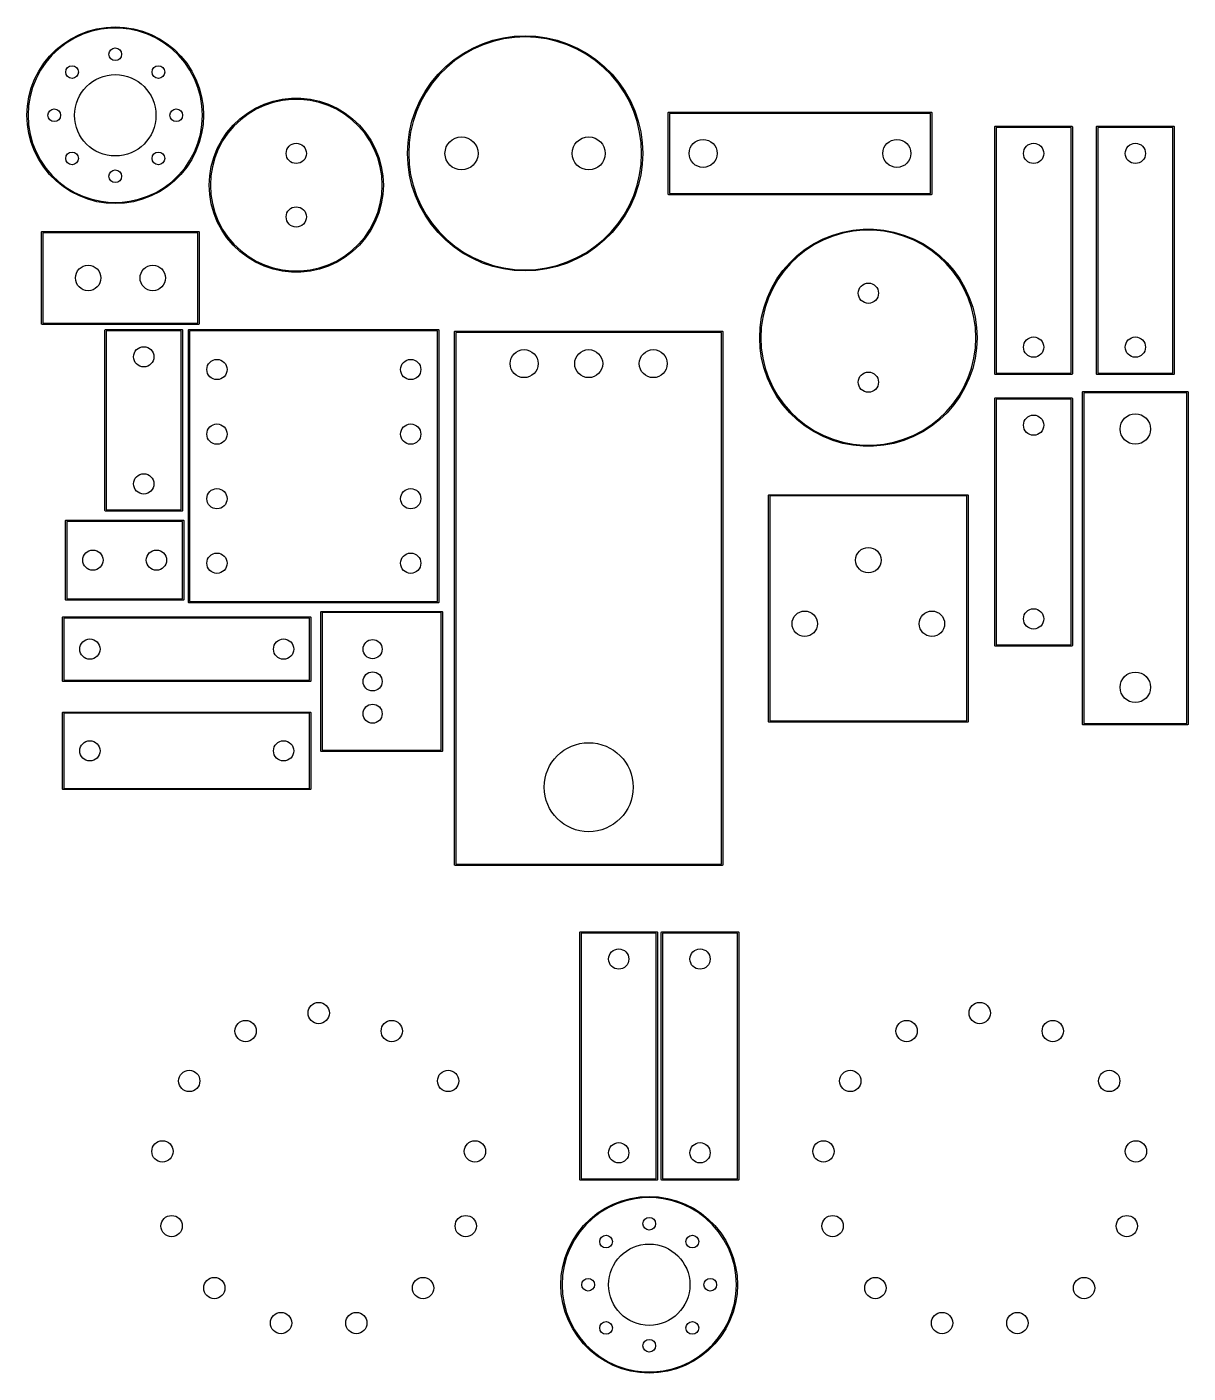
# Model space of a CAD drawing. Extents: x 2.86 to 10.25, y -4.51 to -2.42.
# Drawn here: x 2.855 to 4.653, y -4.507 to -2.422 of the extents above; entities that cross this region are included whole.
import ezdxf

# ---------------------------------------------------------------- set-up
doc = ezdxf.new("R2010")
doc.units = 0
doc.header["$MEASUREMENT"] = 0
doc.layers.add('BLACK', color=7, linetype='CONTINUOUS')

msp = doc.modelspace()

# ---------------------------------------------------------------- linework, layer by layer
at = {"layer": 'BLACK', "linetype": 'CONTINUOUS'}
for p, q in [((2.9237, -2.4406), (2.9365, -2.4341)), ((2.9421, -2.4336), (2.9289, -2.4397)), ((2.9365, -2.4341), (2.9498, -2.4289)), ((2.956, -2.4289), (2.9421, -2.4336)), ((2.9498, -2.4289), (2.9637, -2.4252)), ((2.9703, -2.4258), (2.956, -2.4289)), ((2.9637, -2.4252), (2.9778, -2.423)), ((2.9848, -2.4242), (2.9703, -2.4258)), ((2.9778, -2.423), (2.9921, -2.4222)), ((2.9994, -2.4242), (2.9848, -2.4242)), ((2.9921, -2.4222), (3.0064, -2.423)), ((3.014, -2.4258), (2.9994, -2.4242)), ((3.0064, -2.423), (3.0206, -2.4252)), ((3.0283, -2.4289), (3.014, -2.4258)), ((3.0206, -2.4252), (3.0344, -2.4289)), ((3.0421, -2.4336), (3.0283, -2.4289)), ((3.0344, -2.4289), (3.0478, -2.4341)), ((3.0554, -2.4397), (3.0421, -2.4336)), ((3.0478, -2.4341), (3.0605, -2.4406)), ((3.5933, -2.4391), (3.61, -2.4368)), ((3.6101, -2.4386), (3.5936, -2.4409)), ((3.61, -2.4368), (3.6268, -2.436)), ((3.6268, -2.4378), (3.6101, -2.4386)), ((3.6268, -2.436), (3.6436, -2.4368)), ((3.6434, -2.4386), (3.6268, -2.4378)), ((3.6599, -2.4409), (3.6434, -2.4386)), ((3.6436, -2.4368), (3.6602, -2.4391)), ((2.8905, -2.4675), (2.9006, -2.4574)), ((2.9047, -2.4561), (2.8941, -2.4662)), ((2.9006, -2.4574), (2.9117, -2.4484)), ((2.9163, -2.4473), (2.9047, -2.4561)), ((2.9117, -2.4484), (2.9237, -2.4406)), ((2.9289, -2.4397), (2.9163, -2.4473)), ((3.0679, -2.4473), (3.0554, -2.4397)), ((3.0605, -2.4406), (3.0725, -2.4484)), ((3.0795, -2.4561), (3.0679, -2.4473)), ((3.0725, -2.4484), (3.0837, -2.4574)), ((3.0902, -2.4662), (3.0795, -2.4561)), ((3.0837, -2.4574), (3.0938, -2.4675)), ((3.5309, -2.4633), (3.5456, -2.4551)), ((3.5464, -2.4567), (3.5319, -2.4648)), ((3.5456, -2.4551), (3.561, -2.4483)), ((3.5616, -2.45), (3.5464, -2.4567)), ((3.561, -2.4483), (3.5769, -2.443)), ((3.5774, -2.4447), (3.5616, -2.45)), ((3.5769, -2.443), (3.5933, -2.4391)), ((3.5936, -2.4409), (3.5774, -2.4447)), ((3.6761, -2.4447), (3.6599, -2.4409)), ((3.6602, -2.4391), (3.6766, -2.443)), ((3.6919, -2.45), (3.6761, -2.4447)), ((3.6766, -2.443), (3.6925, -2.4483)), ((3.7071, -2.4567), (3.6919, -2.45)), ((3.6925, -2.4483), (3.7079, -2.4551)), ((3.7217, -2.4648), (3.7071, -2.4567)), ((3.7079, -2.4551), (3.7226, -2.4633)), ((2.8736, -2.4906), (2.8814, -2.4786)), ((2.8846, -2.4773), (2.8764, -2.4894)), ((2.8814, -2.4786), (2.8905, -2.4675)), ((2.8941, -2.4662), (2.8846, -2.4773)), ((3.0996, -2.4773), (3.0902, -2.4662)), ((3.0938, -2.4675), (3.1028, -2.4786)), ((3.1078, -2.4894), (3.0996, -2.4773)), ((3.1028, -2.4786), (3.1106, -2.4906)), ((3.5041, -2.4835), (3.517, -2.4728)), ((3.5181, -2.4742), (3.5053, -2.4849)), ((3.517, -2.4728), (3.5309, -2.4633)), ((3.5319, -2.4648), (3.5181, -2.4742)), ((3.7354, -2.4742), (3.7217, -2.4648)), ((3.7226, -2.4633), (3.7365, -2.4728)), ((3.7482, -2.4849), (3.7354, -2.4742)), ((3.7365, -2.4728), (3.7494, -2.4835)), ((2.8671, -2.5034), (2.8736, -2.4906)), ((2.8764, -2.4894), (2.8696, -2.5024)), ((3.1147, -2.5024), (3.1078, -2.4894)), ((3.1106, -2.4906), (3.1171, -2.5034)), ((3.4815, -2.5084), (3.4922, -2.4954)), ((3.4935, -2.4966), (3.4829, -2.5094)), ((3.4922, -2.4954), (3.5041, -2.4835)), ((3.5053, -2.4849), (3.4935, -2.4966)), ((3.76, -2.4966), (3.7482, -2.4849)), ((3.7494, -2.4835), (3.7613, -2.4954)), ((3.7707, -2.5094), (3.76, -2.4966)), ((3.7613, -2.4954), (3.7721, -2.5084)), ((2.8583, -2.5306), (2.862, -2.5168)), ((2.8642, -2.5159), (2.8602, -2.53)), ((2.862, -2.5168), (2.8671, -2.5034)), ((2.8696, -2.5024), (2.8642, -2.5159)), ((3.1201, -2.5159), (3.1147, -2.5024)), ((3.1171, -2.5034), (3.1222, -2.5168)), ((3.124, -2.53), (3.1201, -2.5159)), ((3.1222, -2.5168), (3.1259, -2.5306)), ((3.4638, -2.5369), (3.472, -2.5223)), ((3.472, -2.5223), (3.4815, -2.5084)), ((3.4829, -2.5094), (3.4735, -2.5232)), ((3.7801, -2.5232), (3.7707, -2.5094)), ((3.7721, -2.5084), (3.7816, -2.5223)), ((3.7816, -2.5223), (3.7898, -2.5369)), ((2.8561, -2.5448), (2.8583, -2.5306)), ((2.8602, -2.53), (2.8579, -2.5445)), ((3.1264, -2.5445), (3.124, -2.53)), ((3.1259, -2.5306), (3.1282, -2.5448)), ((3.2093, -2.5482), (3.2225, -2.5421)), ((3.2225, -2.5421), (3.2364, -2.5374)), ((3.2368, -2.5391), (3.2232, -2.5437)), ((3.2364, -2.5374), (3.2506, -2.5343)), ((3.2509, -2.536), (3.2368, -2.5391)), ((3.2506, -2.5343), (3.2651, -2.5327)), ((3.2652, -2.5344), (3.2509, -2.536)), ((3.2651, -2.5327), (3.2797, -2.5327)), ((3.2796, -2.5344), (3.2652, -2.5344)), ((3.294, -2.536), (3.2796, -2.5344)), ((3.2797, -2.5327), (3.2943, -2.5343)), ((3.308, -2.5391), (3.294, -2.536)), ((3.2943, -2.5343), (3.3085, -2.5374)), ((3.3217, -2.5437), (3.308, -2.5391)), ((3.3085, -2.5374), (3.3224, -2.5421)), ((3.3224, -2.5421), (3.3356, -2.5482)), ((3.457, -2.5523), (3.4638, -2.5369)), ((3.4654, -2.5377), (3.4586, -2.553)), ((3.4735, -2.5232), (3.4654, -2.5377)), ((3.7882, -2.5377), (3.7801, -2.5232)), ((3.7949, -2.553), (3.7882, -2.5377)), ((3.7898, -2.5369), (3.7966, -2.5523)), ((2.8553, -2.5591), (2.8561, -2.5448)), ((2.8561, -2.5734), (2.8553, -2.5591)), ((2.8579, -2.5445), (2.8571, -2.5591)), ((2.8571, -2.5591), (2.8579, -2.5737)), ((3.1272, -2.5591), (3.1264, -2.5445)), ((3.1264, -2.5737), (3.1272, -2.5591)), ((3.1282, -2.5448), (3.1289, -2.5591)), ((3.1289, -2.5591), (3.1282, -2.5734)), ((3.1851, -2.5646), (3.1968, -2.5557)), ((3.1978, -2.5572), (3.1863, -2.5659)), ((3.1968, -2.5557), (3.2093, -2.5482)), ((3.2101, -2.5498), (3.1978, -2.5572)), ((3.2232, -2.5437), (3.2101, -2.5498)), ((3.3348, -2.5498), (3.3217, -2.5437)), ((3.3471, -2.5572), (3.3348, -2.5498)), ((3.3356, -2.5482), (3.3481, -2.5557)), ((3.3586, -2.5659), (3.3471, -2.5572)), ((3.3481, -2.5557), (3.3597, -2.5646)), ((3.4516, -2.5683), (3.457, -2.5523)), ((3.4586, -2.553), (3.4533, -2.5688)), ((3.8002, -2.5688), (3.7949, -2.553)), ((3.7966, -2.5523), (3.8019, -2.5683)), ((3.8482, -2.5551), (3.8483, -2.5547)), ((3.8482, -2.6811), (3.8482, -2.5551)), ((3.8483, -2.5547), (3.8488, -2.5542)), ((3.8488, -2.5542), (3.8492, -2.5541)), ((3.8492, -2.5541), (4.2555, -2.5541)), ((3.8502, -2.5561), (3.8502, -2.6801)), ((4.2545, -2.5561), (3.8502, -2.5561)), ((4.2545, -2.6801), (4.2545, -2.5561)), ((4.2555, -2.5541), (4.2559, -2.5542)), ((4.2559, -2.5542), (4.2564, -2.5547)), ((4.2564, -2.5547), (4.2565, -2.5551)), ((4.2565, -2.5551), (4.2565, -2.6811)), ((2.8583, -2.5875), (2.8561, -2.5734)), ((2.8579, -2.5737), (2.8602, -2.5881)), ((3.124, -2.5881), (3.1264, -2.5737)), ((3.1282, -2.5734), (3.1259, -2.5875)), ((3.1651, -2.5857), (3.1745, -2.5746)), ((3.1758, -2.5758), (3.1665, -2.5868)), ((3.1745, -2.5746), (3.1851, -2.5646)), ((3.1863, -2.5659), (3.1758, -2.5758)), ((3.369, -2.5758), (3.3586, -2.5659)), ((3.3597, -2.5646), (3.3703, -2.5746)), ((3.3784, -2.5868), (3.369, -2.5758)), ((3.3703, -2.5746), (3.3798, -2.5857)), ((3.4455, -2.6013), (3.4478, -2.5847)), ((3.4478, -2.5847), (3.4516, -2.5683)), ((3.4533, -2.5688), (3.4495, -2.585)), ((3.804, -2.585), (3.8002, -2.5688)), ((3.8019, -2.5683), (3.8058, -2.5847)), ((3.8058, -2.5847), (3.8081, -2.6013)), ((4.3541, -2.5768), (4.3542, -2.5764)), ((4.3541, -2.9594), (4.3541, -2.5768)), ((4.3542, -2.5764), (4.3547, -2.5759)), ((4.3547, -2.5759), (4.3551, -2.5758)), ((4.3551, -2.5758), (4.4732, -2.5758)), ((4.3561, -2.5778), (4.3561, -2.9585)), ((4.4722, -2.5778), (4.3561, -2.5778)), ((4.4722, -2.9585), (4.4722, -2.5778)), ((4.4732, -2.5758), (4.4736, -2.5759)), ((4.4736, -2.5759), (4.4741, -2.5764)), ((4.4741, -2.5764), (4.4742, -2.5768)), ((4.4742, -2.5768), (4.4742, -2.9594)), ((4.5116, -2.5768), (4.5117, -2.5764)), ((4.5116, -2.9594), (4.5116, -2.5768)), ((4.5117, -2.5764), (4.5122, -2.5759)), ((4.5122, -2.5759), (4.5126, -2.5758)), ((4.5126, -2.5758), (4.6307, -2.5758)), ((4.5136, -2.5778), (4.5136, -2.9585)), ((4.6297, -2.5778), (4.5136, -2.5778)), ((4.6297, -2.9585), (4.6297, -2.5778)), ((4.6307, -2.5758), (4.6311, -2.5759)), ((4.6311, -2.5759), (4.6316, -2.5764)), ((4.6316, -2.5764), (4.6317, -2.5768)), ((4.6317, -2.5768), (4.6317, -2.9594)), ((2.862, -2.6013), (2.8583, -2.5875)), ((2.8602, -2.5881), (2.8642, -2.6022)), ((2.8671, -2.6147), (2.862, -2.6013)), ((2.8642, -2.6022), (2.8696, -2.6158)), ((3.1147, -2.6158), (3.1201, -2.6022)), ((3.1222, -2.6013), (3.1171, -2.6147)), ((3.1201, -2.6022), (3.124, -2.5881)), ((3.1259, -2.5875), (3.1222, -2.6013)), ((3.1501, -2.6107), (3.1569, -2.5978)), ((3.1584, -2.5987), (3.1517, -2.6114)), ((3.1569, -2.5978), (3.1651, -2.5857)), ((3.1665, -2.5868), (3.1584, -2.5987)), ((3.3865, -2.5987), (3.3784, -2.5868)), ((3.3798, -2.5857), (3.388, -2.5978)), ((3.3932, -2.6114), (3.3865, -2.5987)), ((3.388, -2.5978), (3.3948, -2.6107)), ((3.4447, -2.6181), (3.4455, -2.6013)), ((3.4472, -2.6015), (3.4465, -2.6181)), ((3.4495, -2.585), (3.4472, -2.6015)), ((3.8063, -2.6015), (3.804, -2.585)), ((3.8071, -2.6181), (3.8063, -2.6015)), ((3.8081, -2.6013), (3.8089, -2.6181)), ((2.8736, -2.6275), (2.8671, -2.6147)), ((2.8696, -2.6158), (2.8764, -2.6287)), ((3.1078, -2.6287), (3.1147, -2.6158)), ((3.1171, -2.6147), (3.1106, -2.6275)), ((3.1408, -2.6383), (3.1447, -2.6243)), ((3.1463, -2.6248), (3.1425, -2.6387)), ((3.1447, -2.6243), (3.1501, -2.6107)), ((3.1517, -2.6114), (3.1463, -2.6248)), ((3.3985, -2.6248), (3.3932, -2.6114)), ((3.3948, -2.6107), (3.4002, -2.6243)), ((3.4024, -2.6387), (3.3985, -2.6248)), ((3.4002, -2.6243), (3.4041, -2.6383)), ((3.4455, -2.6349), (3.4447, -2.6181)), ((3.4465, -2.6181), (3.4472, -2.6347)), ((3.8063, -2.6347), (3.8071, -2.6181)), ((3.8089, -2.6181), (3.8081, -2.6349)), ((2.8814, -2.6395), (2.8736, -2.6275)), ((2.8764, -2.6287), (2.8846, -2.6408)), ((2.8905, -2.6506), (2.8814, -2.6395)), ((2.8846, -2.6408), (2.8941, -2.6519)), ((3.0902, -2.6519), (3.0996, -2.6408)), ((3.1028, -2.6395), (3.0938, -2.6506)), ((3.0996, -2.6408), (3.1078, -2.6287)), ((3.1106, -2.6275), (3.1028, -2.6395)), ((3.1384, -2.6527), (3.1408, -2.6383)), ((3.1425, -2.6387), (3.1402, -2.6529)), ((3.4047, -2.6529), (3.4024, -2.6387)), ((3.4041, -2.6383), (3.4065, -2.6527)), ((3.4478, -2.6516), (3.4455, -2.6349)), ((3.4472, -2.6347), (3.4495, -2.6512)), ((3.804, -2.6512), (3.8063, -2.6347)), ((3.8081, -2.6349), (3.8058, -2.6516)), ((2.9006, -2.6607), (2.8905, -2.6506)), ((2.8941, -2.6519), (2.9047, -2.662)), ((2.9117, -2.6697), (2.9006, -2.6607)), ((2.9047, -2.662), (2.9163, -2.6708)), ((3.0679, -2.6708), (3.0795, -2.662)), ((3.0837, -2.6607), (3.0725, -2.6697)), ((3.0795, -2.662), (3.0902, -2.6519)), ((3.0938, -2.6506), (3.0837, -2.6607)), ((3.1376, -2.6673), (3.1384, -2.6527)), ((3.1384, -2.6819), (3.1376, -2.6673)), ((3.1402, -2.6529), (3.1394, -2.6673)), ((3.1394, -2.6673), (3.1402, -2.6817)), ((3.4055, -2.6673), (3.4047, -2.6529)), ((3.4047, -2.6817), (3.4055, -2.6673)), ((3.4065, -2.6527), (3.4073, -2.6673)), ((3.4073, -2.6673), (3.4065, -2.6819)), ((3.4516, -2.6679), (3.4478, -2.6516)), ((3.4495, -2.6512), (3.4533, -2.6675)), ((3.457, -2.6839), (3.4516, -2.6679)), ((3.4533, -2.6675), (3.4586, -2.6832)), ((3.7949, -2.6832), (3.8002, -2.6675)), ((3.8019, -2.6679), (3.7966, -2.6839)), ((3.8002, -2.6675), (3.804, -2.6512)), ((3.8058, -2.6516), (3.8019, -2.6679)), ((2.9237, -2.6775), (2.9117, -2.6697)), ((2.9163, -2.6708), (2.9289, -2.6784)), ((2.9365, -2.684), (2.9237, -2.6775)), ((2.9289, -2.6784), (2.9421, -2.6845)), ((2.9498, -2.6892), (2.9365, -2.684)), ((2.9421, -2.6845), (2.956, -2.6892)), ((2.9637, -2.6929), (2.9498, -2.6892)), ((2.956, -2.6892), (2.9703, -2.6923)), ((3.014, -2.6923), (3.0283, -2.6892)), ((3.0344, -2.6892), (3.0206, -2.6929)), ((3.0283, -2.6892), (3.0421, -2.6845)), ((3.0478, -2.684), (3.0344, -2.6892)), ((3.0421, -2.6845), (3.0554, -2.6784)), ((3.0605, -2.6775), (3.0478, -2.684)), ((3.0554, -2.6784), (3.0679, -2.6708)), ((3.0725, -2.6697), (3.0605, -2.6775)), ((3.1408, -2.6963), (3.1384, -2.6819)), ((3.1402, -2.6817), (3.1425, -2.6959)), ((3.4024, -2.6959), (3.4047, -2.6817)), ((3.4065, -2.6819), (3.4041, -2.6963)), ((3.4638, -2.6993), (3.457, -2.6839)), ((3.4586, -2.6832), (3.4654, -2.6985)), ((3.7882, -2.6985), (3.7949, -2.6832)), ((3.7966, -2.6839), (3.7898, -2.6993)), ((3.8483, -2.6815), (3.8482, -2.6811)), ((3.8488, -2.682), (3.8483, -2.6815)), ((3.8492, -2.6821), (3.8488, -2.682)), ((4.2555, -2.6821), (3.8492, -2.6821)), ((3.8502, -2.6801), (4.2545, -2.6801)), ((4.2559, -2.682), (4.2555, -2.6821)), ((4.2564, -2.6815), (4.2559, -2.682)), ((4.2565, -2.6811), (4.2564, -2.6815)), ((2.9778, -2.6951), (2.9637, -2.6929)), ((2.9703, -2.6923), (2.9848, -2.6939)), ((2.9921, -2.6959), (2.9778, -2.6951)), ((2.9848, -2.6939), (2.9994, -2.6939)), ((3.0064, -2.6951), (2.9921, -2.6959)), ((2.9994, -2.6939), (3.014, -2.6923)), ((3.0206, -2.6929), (3.0064, -2.6951)), ((3.1447, -2.7104), (3.1408, -2.6963)), ((3.1425, -2.6959), (3.1463, -2.7098)), ((3.1463, -2.7098), (3.1517, -2.7232)), ((3.3932, -2.7232), (3.3985, -2.7098)), ((3.3985, -2.7098), (3.4024, -2.6959)), ((3.4041, -2.6963), (3.4002, -2.7104)), ((3.472, -2.714), (3.4638, -2.6993)), ((3.4654, -2.6985), (3.4735, -2.713)), ((3.7801, -2.713), (3.7882, -2.6985)), ((3.7898, -2.6993), (3.7816, -2.714)), ((3.1501, -2.7239), (3.1447, -2.7104)), ((3.1569, -2.7368), (3.1501, -2.7239)), ((3.1517, -2.7232), (3.1584, -2.7359)), ((3.3865, -2.7359), (3.3932, -2.7232)), ((3.3948, -2.7239), (3.388, -2.7368)), ((3.4002, -2.7104), (3.3948, -2.7239)), ((3.4815, -2.7278), (3.472, -2.714)), ((3.4735, -2.713), (3.4829, -2.7268)), ((3.4922, -2.7408), (3.4815, -2.7278)), ((3.4829, -2.7268), (3.4935, -2.7396)), ((3.76, -2.7396), (3.7707, -2.7268)), ((3.7721, -2.7278), (3.7613, -2.7408)), ((3.7707, -2.7268), (3.7801, -2.713)), ((3.7816, -2.714), (3.7721, -2.7278)), ((2.878, -2.7398), (2.8786, -2.7392)), ((2.878, -2.7402), (2.878, -2.7398)), ((2.878, -2.8819), (2.878, -2.7402)), ((2.8786, -2.7392), (2.8789, -2.7392)), ((2.8789, -2.7392), (3.1211, -2.7392)), ((2.8799, -2.7411), (2.8799, -2.8809)), ((3.1201, -2.7411), (2.8799, -2.7411)), ((3.1201, -2.8809), (3.1201, -2.7411)), ((3.1211, -2.7392), (3.1214, -2.7392)), ((3.1214, -2.7392), (3.122, -2.7398)), ((3.122, -2.7398), (3.122, -2.7402)), ((3.122, -2.7402), (3.122, -2.8819)), ((3.1651, -2.7489), (3.1569, -2.7368)), ((3.1584, -2.7359), (3.1665, -2.7479)), ((3.1745, -2.7601), (3.1651, -2.7489)), ((3.1665, -2.7479), (3.1758, -2.7588)), ((3.369, -2.7588), (3.3784, -2.7479)), ((3.3798, -2.7489), (3.3703, -2.7601)), ((3.3784, -2.7479), (3.3865, -2.7359)), ((3.388, -2.7368), (3.3798, -2.7489)), ((3.5041, -2.7527), (3.4922, -2.7408)), ((3.4935, -2.7396), (3.5053, -2.7514)), ((3.5053, -2.7514), (3.5181, -2.762)), ((3.7354, -2.762), (3.7482, -2.7514)), ((3.7482, -2.7514), (3.76, -2.7396)), ((3.7613, -2.7408), (3.7494, -2.7527)), ((4.0741, -2.7578), (4.0884, -2.7504)), ((4.0884, -2.7504), (4.1032, -2.7445)), ((4.1038, -2.7462), (4.0891, -2.7521)), ((4.1032, -2.7445), (4.1186, -2.74)), ((4.119, -2.7417), (4.1038, -2.7462)), ((4.1186, -2.74), (4.1343, -2.7369)), ((4.1346, -2.7387), (4.119, -2.7417)), ((4.1343, -2.7369), (4.1503, -2.7354)), ((4.1503, -2.7372), (4.1346, -2.7387)), ((4.1503, -2.7354), (4.1663, -2.7354)), ((4.1662, -2.7372), (4.1503, -2.7372)), ((4.182, -2.7387), (4.1662, -2.7372)), ((4.1663, -2.7354), (4.1822, -2.7369)), ((4.1975, -2.7417), (4.182, -2.7387)), ((4.1822, -2.7369), (4.1979, -2.74)), ((4.2127, -2.7462), (4.1975, -2.7417)), ((4.1979, -2.74), (4.2133, -2.7445)), ((4.2274, -2.7521), (4.2127, -2.7462)), ((4.2133, -2.7445), (4.2282, -2.7504)), ((4.2282, -2.7504), (4.2424, -2.7578)), ((3.1851, -2.7701), (3.1745, -2.7601)), ((3.1758, -2.7588), (3.1863, -2.7687)), ((3.1968, -2.7789), (3.1851, -2.7701)), ((3.1863, -2.7687), (3.1978, -2.7775)), ((3.3471, -2.7775), (3.3586, -2.7687)), ((3.3597, -2.7701), (3.3481, -2.7789)), ((3.3586, -2.7687), (3.369, -2.7588)), ((3.3703, -2.7601), (3.3597, -2.7701)), ((3.517, -2.7634), (3.5041, -2.7527)), ((3.5309, -2.7729), (3.517, -2.7634)), ((3.5181, -2.762), (3.5319, -2.7714)), ((3.5319, -2.7714), (3.5464, -2.7795)), ((3.7071, -2.7795), (3.7217, -2.7714)), ((3.7217, -2.7714), (3.7354, -2.762)), ((3.7365, -2.7634), (3.7226, -2.7729)), ((3.7494, -2.7527), (3.7365, -2.7634)), ((4.048, -2.7763), (4.0606, -2.7664)), ((4.0617, -2.7679), (4.0492, -2.7777)), ((4.0606, -2.7664), (4.0741, -2.7578)), ((4.075, -2.7593), (4.0617, -2.7679)), ((4.0891, -2.7521), (4.075, -2.7593)), ((4.2415, -2.7593), (4.2274, -2.7521)), ((4.2549, -2.7679), (4.2415, -2.7593)), ((4.2424, -2.7578), (4.2559, -2.7664)), ((4.2673, -2.7777), (4.2549, -2.7679)), ((4.2559, -2.7664), (4.2685, -2.7763)), ((3.2093, -2.7865), (3.1968, -2.7789)), ((3.1978, -2.7775), (3.2101, -2.7849)), ((3.2225, -2.7926), (3.2093, -2.7865)), ((3.2101, -2.7849), (3.2232, -2.7909)), ((3.2364, -2.7973), (3.2225, -2.7926)), ((3.2232, -2.7909), (3.2368, -2.7955)), ((3.308, -2.7955), (3.3217, -2.7909)), ((3.3224, -2.7926), (3.3085, -2.7973)), ((3.3217, -2.7909), (3.3348, -2.7849)), ((3.3356, -2.7865), (3.3224, -2.7926)), ((3.3348, -2.7849), (3.3471, -2.7775)), ((3.3481, -2.7789), (3.3356, -2.7865)), ((3.5456, -2.7811), (3.5309, -2.7729)), ((3.561, -2.7879), (3.5456, -2.7811)), ((3.5464, -2.7795), (3.5616, -2.7862)), ((3.5769, -2.7932), (3.561, -2.7879)), ((3.5616, -2.7862), (3.5774, -2.7915)), ((3.5933, -2.7971), (3.5769, -2.7932)), ((3.5774, -2.7915), (3.5936, -2.7954)), ((3.6599, -2.7954), (3.6761, -2.7915)), ((3.6766, -2.7932), (3.6602, -2.7971)), ((3.6761, -2.7915), (3.6919, -2.7862)), ((3.6925, -2.7879), (3.6766, -2.7932)), ((3.6919, -2.7862), (3.7071, -2.7795)), ((3.7079, -2.7811), (3.6925, -2.7879)), ((3.7226, -2.7729), (3.7079, -2.7811)), ((4.026, -2.7995), (4.0365, -2.7874)), ((4.0377, -2.7886), (4.0274, -2.8006)), ((4.0365, -2.7874), (4.048, -2.7763)), ((4.0492, -2.7777), (4.0377, -2.7886)), ((4.2788, -2.7886), (4.2673, -2.7777)), ((4.2685, -2.7763), (4.2801, -2.7874)), ((4.2892, -2.8006), (4.2788, -2.7886)), ((4.2801, -2.7874), (4.2906, -2.7995)), ((3.2506, -2.8004), (3.2364, -2.7973)), ((3.2368, -2.7955), (3.2509, -2.7986)), ((3.2651, -2.802), (3.2506, -2.8004)), ((3.2509, -2.7986), (3.2652, -2.8002)), ((3.2797, -2.802), (3.2651, -2.802)), ((3.2652, -2.8002), (3.2796, -2.8002)), ((3.2796, -2.8002), (3.294, -2.7986)), ((3.2943, -2.8004), (3.2797, -2.802)), ((3.294, -2.7986), (3.308, -2.7955)), ((3.3085, -2.7973), (3.2943, -2.8004)), ((3.61, -2.7994), (3.5933, -2.7971)), ((3.5936, -2.7954), (3.6101, -2.7977)), ((3.6268, -2.8002), (3.61, -2.7994)), ((3.6101, -2.7977), (3.6268, -2.7984)), ((3.6268, -2.7984), (3.6434, -2.7977)), ((3.6436, -2.7994), (3.6268, -2.8002)), ((3.6434, -2.7977), (3.6599, -2.7954)), ((3.6602, -2.7971), (3.6436, -2.7994)), ((4.0087, -2.8264), (4.0167, -2.8125)), ((4.0182, -2.8135), (4.0103, -2.8272)), ((4.0167, -2.8125), (4.026, -2.7995)), ((4.0274, -2.8006), (4.0182, -2.8135)), ((4.2984, -2.8135), (4.2892, -2.8006)), ((4.2906, -2.7995), (4.2999, -2.8125)), ((4.3063, -2.8272), (4.2984, -2.8135)), ((4.2999, -2.8125), (4.3079, -2.8264)), ((4.002, -2.841), (4.0087, -2.8264)), ((4.0103, -2.8272), (4.0037, -2.8417)), ((4.3129, -2.8417), (4.3063, -2.8272)), ((4.3079, -2.8264), (4.3145, -2.841)), ((3.9968, -2.8561), (4.002, -2.841)), ((4.0037, -2.8417), (3.9985, -2.8566)), ((4.318, -2.8566), (4.3129, -2.8417)), ((4.3145, -2.841), (4.3198, -2.8561)), ((3.9907, -2.8875), (3.993, -2.8717)), ((3.9947, -2.872), (3.9925, -2.8877)), ((3.993, -2.8717), (3.9968, -2.8561)), ((3.9985, -2.8566), (3.9947, -2.872)), ((4.3218, -2.872), (4.318, -2.8566)), ((4.3198, -2.8561), (4.3235, -2.8717)), ((4.324, -2.8877), (4.3218, -2.872)), ((4.3235, -2.8717), (4.3258, -2.8875)), ((2.878, -2.8823), (2.878, -2.8819)), ((2.8786, -2.8828), (2.878, -2.8823)), ((2.8789, -2.8829), (2.8786, -2.8828)), ((3.1211, -2.8829), (2.8789, -2.8829)), ((2.8799, -2.8809), (3.1201, -2.8809)), ((2.9762, -2.8917), (2.9763, -2.8914)), ((2.9762, -3.1713), (2.9762, -2.8917)), ((2.9763, -2.8914), (2.9768, -2.8908)), ((2.9768, -2.8908), (2.9772, -2.8907)), ((2.9772, -2.8907), (3.0953, -2.8907)), ((2.9781, -2.8927), (2.9781, -3.1703)), ((3.0943, -2.8927), (2.9781, -2.8927)), ((3.0943, -3.1703), (3.0943, -2.8927)), ((3.0953, -2.8907), (3.0957, -2.8908)), ((3.0957, -2.8908), (3.0962, -2.8914)), ((3.0962, -2.8914), (3.0963, -2.8917)), ((3.0963, -2.8917), (3.0963, -3.1713)), ((3.1053, -2.8917), (3.1054, -2.8914)), ((3.1053, -3.313), (3.1053, -2.8917)), ((3.1054, -2.8914), (3.1059, -2.8908)), ((3.1059, -2.8908), (3.1063, -2.8907)), ((3.1063, -2.8907), (3.4921, -2.8907)), ((3.1073, -2.8927), (3.1073, -3.312)), ((3.4911, -2.8927), (3.1073, -2.8927)), ((3.1214, -2.8828), (3.1211, -2.8829)), ((3.122, -2.8823), (3.1214, -2.8828)), ((3.122, -2.8819), (3.122, -2.8823)), ((3.4911, -3.312), (3.4911, -2.8927)), ((3.4921, -2.8907), (3.4925, -2.8908)), ((3.4925, -2.8908), (3.493, -2.8914)), ((3.493, -2.8914), (3.4931, -2.8917)), ((3.4931, -2.8917), (3.4931, -3.313)), ((3.5175, -2.8945), (3.5176, -2.8941)), ((3.5175, -3.7197), (3.5175, -2.8945)), ((3.5176, -2.8941), (3.5181, -2.8936)), ((3.5181, -2.8936), (3.5185, -2.8935)), ((3.5185, -2.8935), (3.9319, -2.8935)), ((3.5195, -2.8955), (3.5195, -3.7187)), ((3.9309, -2.8955), (3.5195, -2.8955)), ((3.9309, -3.7187), (3.9309, -2.8955)), ((3.9319, -2.8935), (3.9323, -2.8936)), ((3.9323, -2.8936), (3.9328, -2.8941)), ((3.9328, -2.8941), (3.9329, -2.8945)), ((3.9329, -2.8945), (3.9329, -3.7197)), ((3.99, -2.9035), (3.9907, -2.8875)), ((3.9925, -2.8877), (3.9917, -2.9035)), ((4.3248, -2.9035), (4.324, -2.8877)), ((4.3258, -2.8875), (4.3266, -2.9035)), ((3.9907, -2.9195), (3.99, -2.9035)), ((3.9917, -2.9035), (3.9925, -2.9194)), ((4.324, -2.9194), (4.3248, -2.9035)), ((4.3266, -2.9035), (4.3258, -2.9195)), ((3.993, -2.9354), (3.9907, -2.9195)), ((3.9925, -2.9194), (3.9947, -2.9351)), ((3.9968, -2.951), (3.993, -2.9354)), ((3.9947, -2.9351), (3.9985, -2.9505)), ((4.318, -2.9505), (4.3218, -2.9351)), ((4.3235, -2.9354), (4.3198, -2.951)), ((4.3218, -2.9351), (4.324, -2.9194)), ((4.3258, -2.9195), (4.3235, -2.9354)), ((4.002, -2.9661), (3.9968, -2.951)), ((3.9985, -2.9505), (4.0037, -2.9654)), ((4.3129, -2.9654), (4.318, -2.9505)), ((4.3198, -2.951), (4.3145, -2.9661)), ((4.3542, -2.9598), (4.3541, -2.9594)), ((4.3547, -2.9604), (4.3542, -2.9598)), ((4.3561, -2.9585), (4.4722, -2.9585)), ((4.4741, -2.9598), (4.4736, -2.9604)), ((4.4742, -2.9594), (4.4741, -2.9598)), ((4.5117, -2.9598), (4.5116, -2.9594)), ((4.5122, -2.9604), (4.5117, -2.9598)), ((4.5136, -2.9585), (4.6297, -2.9585)), ((4.6316, -2.9598), (4.6311, -2.9604)), ((4.6317, -2.9594), (4.6316, -2.9598)), ((4.0087, -2.9807), (4.002, -2.9661)), ((4.0037, -2.9654), (4.0103, -2.9799)), ((4.0167, -2.9945), (4.0087, -2.9807)), ((4.0103, -2.9799), (4.0182, -2.9936)), ((4.2984, -2.9936), (4.3063, -2.9799)), ((4.3079, -2.9807), (4.2999, -2.9945)), ((4.3063, -2.9799), (4.3129, -2.9654)), ((4.3145, -2.9661), (4.3079, -2.9807)), ((4.3551, -2.9604), (4.3547, -2.9604)), ((4.4732, -2.9604), (4.3551, -2.9604)), ((4.4736, -2.9604), (4.4732, -2.9604)), ((4.5126, -2.9604), (4.5122, -2.9604)), ((4.6307, -2.9604), (4.5126, -2.9604)), ((4.6311, -2.9604), (4.6307, -2.9604)), ((4.026, -3.0076), (4.0167, -2.9945)), ((4.0182, -2.9936), (4.0274, -3.0065)), ((4.2892, -3.0065), (4.2984, -2.9936)), ((4.2999, -2.9945), (4.2906, -3.0076)), ((4.3541, -2.9976), (4.3542, -2.9973)), ((4.3541, -3.3803), (4.3541, -2.9976)), ((4.3542, -2.9973), (4.3547, -2.9967)), ((4.3547, -2.9967), (4.3551, -2.9967)), ((4.3551, -2.9967), (4.4732, -2.9967)), ((4.3561, -2.9986), (4.3561, -3.3793)), ((4.4722, -2.9986), (4.3561, -2.9986)), ((4.4722, -3.3793), (4.4722, -2.9986)), ((4.4732, -2.9967), (4.4736, -2.9967)), ((4.4736, -2.9967), (4.4741, -2.9973)), ((4.4741, -2.9973), (4.4742, -2.9976)), ((4.4742, -2.9976), (4.4742, -3.3803)), ((4.49, -2.9874), (4.4906, -2.9869)), ((4.49, -2.9878), (4.49, -2.9874)), ((4.49, -3.502), (4.49, -2.9878)), ((4.4906, -2.9869), (4.4909, -2.9868)), ((4.4909, -2.9868), (4.6524, -2.9868)), ((4.4919, -2.9888), (4.4919, -3.501)), ((4.6514, -2.9888), (4.4919, -2.9888)), ((4.6514, -3.501), (4.6514, -2.9888)), ((4.6524, -2.9868), (4.6527, -2.9869)), ((4.6527, -2.9869), (4.6533, -2.9874)), ((4.6533, -2.9874), (4.6533, -2.9878)), ((4.6533, -2.9878), (4.6533, -3.502)), ((4.0365, -3.0197), (4.026, -3.0076)), ((4.0274, -3.0065), (4.0377, -3.0185)), ((4.048, -3.0307), (4.0365, -3.0197)), ((4.0377, -3.0185), (4.0492, -3.0294)), ((4.2673, -3.0294), (4.2788, -3.0185)), ((4.2801, -3.0197), (4.2685, -3.0307)), ((4.2788, -3.0185), (4.2892, -3.0065)), ((4.2906, -3.0076), (4.2801, -3.0197)), ((4.0606, -3.0406), (4.048, -3.0307)), ((4.0492, -3.0294), (4.0617, -3.0392)), ((4.0741, -3.0493), (4.0606, -3.0406)), ((4.0617, -3.0392), (4.075, -3.0478)), ((4.2415, -3.0478), (4.2549, -3.0392)), ((4.2559, -3.0406), (4.2424, -3.0493)), ((4.2549, -3.0392), (4.2673, -3.0294)), ((4.2685, -3.0307), (4.2559, -3.0406)), ((4.0884, -3.0566), (4.0741, -3.0493)), ((4.075, -3.0478), (4.0891, -3.055)), ((4.1032, -3.0626), (4.0884, -3.0566)), ((4.0891, -3.055), (4.1038, -3.0609)), ((4.1186, -3.0671), (4.1032, -3.0626)), ((4.1038, -3.0609), (4.119, -3.0654)), ((4.1975, -3.0654), (4.2127, -3.0609)), ((4.2133, -3.0626), (4.1979, -3.0671)), ((4.2127, -3.0609), (4.2274, -3.055)), ((4.2282, -3.0566), (4.2133, -3.0626)), ((4.2274, -3.055), (4.2415, -3.0478)), ((4.2424, -3.0493), (4.2282, -3.0566)), ((4.1343, -3.0701), (4.1186, -3.0671)), ((4.119, -3.0654), (4.1346, -3.0684)), ((4.1503, -3.0717), (4.1343, -3.0701)), ((4.1346, -3.0684), (4.1503, -3.0699)), ((4.1503, -3.0699), (4.1662, -3.0699)), ((4.1663, -3.0717), (4.1503, -3.0717)), ((4.1662, -3.0699), (4.182, -3.0684)), ((4.1822, -3.0701), (4.1663, -3.0717)), ((4.182, -3.0684), (4.1975, -3.0654)), ((4.1979, -3.0671), (4.1822, -3.0701)), ((4.0037, -3.1476), (4.0038, -3.1473)), ((4.0037, -3.498), (4.0037, -3.1476)), ((4.0038, -3.1473), (4.0043, -3.1467)), ((4.0043, -3.1467), (4.0047, -3.1467)), ((4.0047, -3.1467), (4.3118, -3.1467)), ((4.3118, -3.1467), (4.3122, -3.1467)), ((4.3122, -3.1467), (4.3127, -3.1473)), ((4.3127, -3.1473), (4.3128, -3.1476)), ((4.3128, -3.1476), (4.3128, -3.498)), ((4.0057, -3.1486), (4.0057, -3.497)), ((4.3108, -3.1486), (4.0057, -3.1486)), ((4.3108, -3.497), (4.3108, -3.1486)), ((2.9152, -3.1866), (2.9158, -3.1861)), ((2.9152, -3.187), (2.9152, -3.1866)), ((2.9152, -3.3091), (2.9152, -3.187)), ((2.9158, -3.1861), (2.9161, -3.186)), ((2.9161, -3.186), (3.0972, -3.186)), ((2.9171, -3.188), (2.9171, -3.3081)), ((3.0963, -3.188), (2.9171, -3.188)), ((2.9763, -3.1716), (2.9762, -3.1713)), ((2.9768, -3.1722), (2.9763, -3.1716)), ((2.9772, -3.1722), (2.9768, -3.1722)), ((3.0953, -3.1722), (2.9772, -3.1722)), ((2.9781, -3.1703), (3.0943, -3.1703)), ((3.0957, -3.1722), (3.0953, -3.1722)), ((3.0962, -3.1716), (3.0957, -3.1722)), ((3.0963, -3.1713), (3.0962, -3.1716)), ((3.0963, -3.3081), (3.0963, -3.188)), ((3.0972, -3.186), (3.0976, -3.1861)), ((3.0976, -3.1861), (3.0982, -3.1866)), ((3.0982, -3.1866), (3.0982, -3.187)), ((3.0982, -3.187), (3.0982, -3.3091)), ((2.9152, -3.3094), (2.9152, -3.3091)), ((2.9158, -3.31), (2.9152, -3.3094)), ((2.9161, -3.31), (2.9158, -3.31)), ((3.0972, -3.31), (2.9161, -3.31)), ((2.9171, -3.3081), (3.0963, -3.3081)), ((3.0976, -3.31), (3.0972, -3.31)), ((3.0982, -3.3094), (3.0976, -3.31)), ((3.0982, -3.3091), (3.0982, -3.3094)), ((3.1054, -3.3134), (3.1053, -3.313)), ((3.1059, -3.3139), (3.1054, -3.3134)), ((3.1063, -3.314), (3.1059, -3.3139)), ((3.4921, -3.314), (3.1063, -3.314)), ((3.1073, -3.312), (3.4911, -3.312)), ((3.4925, -3.3139), (3.4921, -3.314)), ((3.493, -3.3134), (3.4925, -3.3139)), ((3.4931, -3.313), (3.493, -3.3134)), ((3.3104, -3.3283), (3.3105, -3.328)), ((3.3104, -3.5433), (3.3104, -3.3283)), ((3.3105, -3.328), (3.311, -3.3274)), ((3.311, -3.3274), (3.3114, -3.3274)), ((3.3114, -3.3274), (3.498, -3.3274)), ((3.3124, -3.3293), (3.3124, -3.5423)), ((3.497, -3.3293), (3.3124, -3.3293)), ((3.497, -3.5423), (3.497, -3.3293)), ((3.498, -3.3274), (3.4984, -3.3274)), ((3.4984, -3.3274), (3.4989, -3.328)), ((3.4989, -3.328), (3.499, -3.3283)), ((3.499, -3.3283), (3.499, -3.5433)), ((2.9104, -3.3366), (2.9105, -3.3362)), ((2.9104, -3.435), (2.9104, -3.3366)), ((2.9105, -3.3362), (2.911, -3.3357)), ((2.911, -3.3357), (2.9114, -3.3356)), ((2.9114, -3.3356), (3.2941, -3.3356)), ((2.9124, -3.3376), (2.9124, -3.4341)), ((3.2931, -3.3376), (2.9124, -3.3376)), ((3.2931, -3.4341), (3.2931, -3.3376)), ((3.2941, -3.3356), (3.2945, -3.3357)), ((3.2945, -3.3357), (3.295, -3.3362)), ((3.295, -3.3362), (3.2951, -3.3366)), ((3.2951, -3.3366), (3.2951, -3.435)), ((4.3542, -3.3807), (4.3541, -3.3803)), ((4.3547, -3.3812), (4.3542, -3.3807)), ((4.3551, -3.3813), (4.3547, -3.3812)), ((4.4732, -3.3813), (4.3551, -3.3813)), ((4.3561, -3.3793), (4.4722, -3.3793)), ((4.4736, -3.3812), (4.4732, -3.3813)), ((4.4741, -3.3807), (4.4736, -3.3812)), ((4.4742, -3.3803), (4.4741, -3.3807)), ((2.9105, -3.4354), (2.9104, -3.435)), ((2.911, -3.4359), (2.9105, -3.4354)), ((2.9114, -3.436), (2.911, -3.4359)), ((3.2941, -3.436), (2.9114, -3.436)), ((2.9124, -3.4341), (3.2931, -3.4341)), ((3.2945, -3.4359), (3.2941, -3.436)), ((3.295, -3.4354), (3.2945, -3.4359)), ((3.2951, -3.435), (3.295, -3.4354)), ((2.9104, -3.4843), (2.9105, -3.4839)), ((2.9104, -3.6024), (2.9104, -3.4843)), ((2.9105, -3.4839), (2.911, -3.4833)), ((2.911, -3.4833), (2.9114, -3.4833)), ((2.9114, -3.4833), (3.2941, -3.4833)), ((2.9124, -3.4852), (2.9124, -3.6014)), ((3.2931, -3.4852), (2.9124, -3.4852)), ((3.2931, -3.6014), (3.2931, -3.4852)), ((3.2941, -3.4833), (3.2945, -3.4833)), ((3.2945, -3.4833), (3.295, -3.4839)), ((3.295, -3.4839), (3.2951, -3.4843)), ((3.2951, -3.4843), (3.2951, -3.6024)), ((4.0038, -3.4984), (4.0037, -3.498)), ((4.0043, -3.4989), (4.0038, -3.4984)), ((4.0047, -3.499), (4.0043, -3.4989)), ((4.3118, -3.499), (4.0047, -3.499)), ((4.0057, -3.497), (4.3108, -3.497)), ((4.3122, -3.4989), (4.3118, -3.499)), ((4.3127, -3.4984), (4.3122, -3.4989)), ((4.3128, -3.498), (4.3127, -3.4984)), ((4.49, -3.5023), (4.49, -3.502)), ((4.4919, -3.501), (4.6514, -3.501)), ((4.6533, -3.502), (4.6533, -3.5023)), ((4.4906, -3.5029), (4.49, -3.5023)), ((4.4909, -3.503), (4.4906, -3.5029)), ((4.6524, -3.503), (4.4909, -3.503)), ((4.6527, -3.5029), (4.6524, -3.503)), ((4.6533, -3.5023), (4.6527, -3.5029)), ((3.3105, -3.5437), (3.3104, -3.5433)), ((3.311, -3.5442), (3.3105, -3.5437)), ((3.3124, -3.5423), (3.497, -3.5423)), ((3.4989, -3.5437), (3.4984, -3.5442)), ((3.499, -3.5433), (3.4989, -3.5437)), ((3.3114, -3.5443), (3.311, -3.5442)), ((3.498, -3.5443), (3.3114, -3.5443)), ((3.4984, -3.5442), (3.498, -3.5443)), ((2.9105, -3.6027), (2.9104, -3.6024)), ((2.911, -3.6033), (2.9105, -3.6027)), ((2.9114, -3.6033), (2.911, -3.6033)), ((3.2941, -3.6033), (2.9114, -3.6033)), ((2.9124, -3.6014), (3.2931, -3.6014)), ((3.2945, -3.6033), (3.2941, -3.6033)), ((3.295, -3.6027), (3.2945, -3.6033)), ((3.2951, -3.6024), (3.295, -3.6027)), ((3.5176, -3.7201), (3.5175, -3.7197)), ((3.5181, -3.7206), (3.5176, -3.7201)), ((3.5185, -3.7207), (3.5181, -3.7206)), ((3.9319, -3.7207), (3.5185, -3.7207)), ((3.5195, -3.7187), (3.9309, -3.7187)), ((3.9323, -3.7206), (3.9319, -3.7207)), ((3.9328, -3.7201), (3.9323, -3.7206)), ((3.9329, -3.7197), (3.9328, -3.7201)), ((3.7116, -3.8244), (3.7117, -3.824)), ((3.7116, -4.2071), (3.7116, -3.8244)), ((3.7117, -3.824), (3.7122, -3.8235)), ((3.7122, -3.8235), (3.7126, -3.8234)), ((3.7126, -3.8234), (3.8307, -3.8234)), ((3.7136, -3.8254), (3.7136, -4.2061)), ((3.8297, -3.8254), (3.7136, -3.8254)), ((3.8297, -4.2061), (3.8297, -3.8254)), ((3.8307, -3.8234), (3.8311, -3.8235)), ((3.8311, -3.8235), (3.8316, -3.824)), ((3.8316, -3.824), (3.8317, -3.8244)), ((3.8317, -3.8244), (3.8317, -4.2071)), ((3.8376, -3.8244), (3.8377, -3.824)), ((3.8376, -4.2071), (3.8376, -3.8244)), ((3.8377, -3.824), (3.8382, -3.8235)), ((3.8382, -3.8235), (3.8386, -3.8234)), ((3.8386, -3.8234), (3.9567, -3.8234)), ((3.8396, -3.8254), (3.8396, -4.2061)), ((3.9557, -3.8254), (3.8396, -3.8254)), ((3.9557, -4.2061), (3.9557, -3.8254)), ((3.9567, -3.8234), (3.9571, -3.8235)), ((3.9571, -3.8235), (3.9576, -3.824)), ((3.9576, -3.824), (3.9577, -3.8244)), ((3.9577, -3.8244), (3.9577, -4.2071)), ((3.7117, -4.2075), (3.7116, -4.2071)), ((3.7122, -4.208), (3.7117, -4.2075)), ((3.7126, -4.2081), (3.7122, -4.208)), ((3.8307, -4.2081), (3.7126, -4.2081)), ((3.7136, -4.2061), (3.8297, -4.2061)), ((3.8311, -4.208), (3.8307, -4.2081)), ((3.8316, -4.2075), (3.8311, -4.208)), ((3.8317, -4.2071), (3.8316, -4.2075)), ((3.8377, -4.2075), (3.8376, -4.2071)), ((3.8382, -4.208), (3.8377, -4.2075)), ((3.8386, -4.2081), (3.8382, -4.208)), ((3.9567, -4.2081), (3.8386, -4.2081)), ((3.8396, -4.2061), (3.9557, -4.2061)), ((3.9571, -4.208), (3.9567, -4.2081)), ((3.9576, -4.2075), (3.9571, -4.208)), ((3.9577, -4.2071), (3.9576, -4.2075)), ((3.7385, -4.2594), (3.7505, -4.2516)), ((3.7556, -4.2508), (3.7431, -4.2583)), ((3.7505, -4.2516), (3.7633, -4.2451)), ((3.7689, -4.2446), (3.7556, -4.2508)), ((3.7633, -4.2451), (3.7766, -4.24)), ((3.7828, -4.24), (3.7689, -4.2446)), ((3.7766, -4.24), (3.7905, -4.2363)), ((3.7971, -4.2368), (3.7828, -4.24)), ((3.7905, -4.2363), (3.8046, -4.234)), ((3.8116, -4.2352), (3.7971, -4.2368)), ((3.8046, -4.234), (3.8189, -4.2333)), ((3.8262, -4.2352), (3.8116, -4.2352)), ((3.8189, -4.2333), (3.8332, -4.234)), ((3.8407, -4.2368), (3.8262, -4.2352)), ((3.8332, -4.234), (3.8473, -4.2363)), ((3.855, -4.24), (3.8407, -4.2368)), ((3.8473, -4.2363), (3.8612, -4.24)), ((3.8689, -4.2446), (3.855, -4.24)), ((3.8612, -4.24), (3.8745, -4.2451)), ((3.8822, -4.2508), (3.8689, -4.2446)), ((3.8745, -4.2451), (3.8873, -4.2516)), ((3.8947, -4.2583), (3.8822, -4.2508)), ((3.8873, -4.2516), (3.8993, -4.2594)), ((3.7172, -4.2785), (3.7274, -4.2684)), ((3.7315, -4.2672), (3.7209, -4.2772)), ((3.7274, -4.2684), (3.7385, -4.2594)), ((3.7431, -4.2583), (3.7315, -4.2672)), ((3.9063, -4.2672), (3.8947, -4.2583)), ((3.8993, -4.2594), (3.9104, -4.2684)), ((3.9169, -4.2772), (3.9063, -4.2672)), ((3.9104, -4.2684), (3.9206, -4.2785)), ((3.7004, -4.3017), (3.7082, -4.2897)), ((3.7114, -4.2884), (3.7032, -4.3005)), ((3.7082, -4.2897), (3.7172, -4.2785)), ((3.7209, -4.2772), (3.7114, -4.2884)), ((3.9264, -4.2884), (3.9169, -4.2772)), ((3.9206, -4.2785), (3.9296, -4.2897)), ((3.9346, -4.3005), (3.9264, -4.2884)), ((3.9296, -4.2897), (3.9374, -4.3017)), ((3.6888, -4.3278), (3.6939, -4.3144)), ((3.6963, -4.3134), (3.6909, -4.327)), ((3.6939, -4.3144), (3.7004, -4.3017)), ((3.7032, -4.3005), (3.6963, -4.3134)), ((3.9415, -4.3134), (3.9346, -4.3005)), ((3.9374, -4.3017), (3.9439, -4.3144)), ((3.9469, -4.327), (3.9415, -4.3134)), ((3.9439, -4.3144), (3.949, -4.3278)), ((3.6851, -4.3416), (3.6888, -4.3278)), ((3.6909, -4.327), (3.687, -4.341)), ((3.9508, -4.341), (3.9469, -4.327)), ((3.949, -4.3278), (3.9527, -4.3416)), ((3.6821, -4.3701), (3.6828, -4.3558)), ((3.6828, -4.3558), (3.6851, -4.3416)), ((3.6846, -4.3555), (3.6839, -4.3701)), ((3.687, -4.341), (3.6846, -4.3555)), ((3.9531, -4.3555), (3.9508, -4.341)), ((3.9527, -4.3416), (3.955, -4.3558)), ((3.9539, -4.3701), (3.9531, -4.3555)), ((3.955, -4.3558), (3.9557, -4.3701)), ((3.6828, -4.3844), (3.6821, -4.3701)), ((3.6839, -4.3701), (3.6846, -4.3847)), ((3.9531, -4.3847), (3.9539, -4.3701)), ((3.9557, -4.3701), (3.955, -4.3844)), ((3.6851, -4.3985), (3.6828, -4.3844)), ((3.6846, -4.3847), (3.687, -4.3991)), ((3.6888, -4.4124), (3.6851, -4.3985)), ((3.9527, -4.3985), (3.949, -4.4124)), ((3.9508, -4.3991), (3.9531, -4.3847)), ((3.955, -4.3844), (3.9527, -4.3985)), ((3.687, -4.3991), (3.6909, -4.4132)), ((3.6939, -4.4257), (3.6888, -4.4124)), ((3.6909, -4.4132), (3.6963, -4.4268)), ((3.9415, -4.4268), (3.9469, -4.4132)), ((3.949, -4.4124), (3.9439, -4.4257)), ((3.9469, -4.4132), (3.9508, -4.3991)), ((3.7004, -4.4385), (3.6939, -4.4257)), ((3.6963, -4.4268), (3.7032, -4.4397)), ((3.7082, -4.4505), (3.7004, -4.4385)), ((3.7032, -4.4397), (3.7114, -4.4518)), ((3.9264, -4.4518), (3.9346, -4.4397)), ((3.9374, -4.4385), (3.9296, -4.4505)), ((3.9346, -4.4397), (3.9415, -4.4268)), ((3.9439, -4.4257), (3.9374, -4.4385)), ((3.7172, -4.4616), (3.7082, -4.4505)), ((3.7114, -4.4518), (3.7209, -4.4629)), ((3.9169, -4.4629), (3.9264, -4.4518)), ((3.9296, -4.4505), (3.9206, -4.4616)), ((3.7274, -4.4717), (3.7172, -4.4616)), ((3.7209, -4.4629), (3.7315, -4.473)), ((3.7385, -4.4808), (3.7274, -4.4717)), ((3.7315, -4.473), (3.7431, -4.4819)), ((3.7505, -4.4886), (3.7385, -4.4808)), ((3.7431, -4.4819), (3.7556, -4.4894)), ((3.8822, -4.4894), (3.8947, -4.4819)), ((3.8993, -4.4808), (3.8873, -4.4886)), ((3.8947, -4.4819), (3.9063, -4.473)), ((3.9104, -4.4717), (3.8993, -4.4808)), ((3.9063, -4.473), (3.9169, -4.4629)), ((3.9206, -4.4616), (3.9104, -4.4717)), ((3.7633, -4.4951), (3.7505, -4.4886)), ((3.7556, -4.4894), (3.7689, -4.4955)), ((3.7766, -4.5002), (3.7633, -4.4951)), ((3.7689, -4.4955), (3.7828, -4.5002)), ((3.7905, -4.5039), (3.7766, -4.5002)), ((3.7828, -4.5002), (3.7971, -4.5033)), ((3.8407, -4.5033), (3.855, -4.5002)), ((3.8612, -4.5002), (3.8473, -4.5039)), ((3.855, -4.5002), (3.8689, -4.4955)), ((3.8745, -4.4951), (3.8612, -4.5002)), ((3.8689, -4.4955), (3.8822, -4.4894)), ((3.8873, -4.4886), (3.8745, -4.4951)), ((3.8046, -4.5061), (3.7905, -4.5039)), ((3.7971, -4.5033), (3.8116, -4.5049)), ((3.8189, -4.5069), (3.8046, -4.5061)), ((3.8116, -4.5049), (3.8262, -4.5049)), ((3.8332, -4.5061), (3.8189, -4.5069)), ((3.8262, -4.5049), (3.8407, -4.5033)), ((3.8473, -4.5039), (3.8332, -4.5061))]:
    msp.add_line(p, q, dxfattribs=at)
at = {"layer": 'BLACK'}
for centre, radius in [((2.9921, -2.4646), 0.00984), ((2.9253, -2.4922), 0.00984), ((2.9921, -2.5591), 0.063), ((3.0589, -2.4922), 0.00984), ((2.8976, -2.5591), 0.00984), ((3.0866, -2.5591), 0.00984), ((3.2724, -2.6181), 0.0157), ((3.5283, -2.6181), 0.0256), ((3.7252, -2.6181), 0.0256), ((3.9024, -2.6181), 0.0217), ((4.2024, -2.6181), 0.0217), ((4.4142, -2.6181), 0.0157), ((4.5717, -2.6181), 0.0157), ((2.9253, -2.6259), 0.00984), ((3.0589, -2.6259), 0.00984), ((2.9921, -2.6535), 0.00984), ((3.2724, -2.7165), 0.0157), ((2.9502, -2.811), 0.0197), ((3.0502, -2.811), 0.0197), ((4.1583, -2.8346), 0.0157), ((3.0362, -2.9331), 0.0157), ((4.4142, -2.9181), 0.0157), ((4.5717, -2.9181), 0.0157), ((3.1496, -2.9528), 0.0157), ((3.4496, -2.9528), 0.0157), ((3.6252, -2.9437), 0.0217), ((3.7252, -2.9437), 0.0217), ((3.8252, -2.9437), 0.0217), ((4.1583, -2.9724), 0.0157), ((4.5717, -3.0449), 0.0236), ((3.1496, -3.0528), 0.0157), ((3.4496, -3.0528), 0.0157), ((4.4142, -3.039), 0.0157), ((3.0362, -3.1299), 0.0157), ((3.1496, -3.1528), 0.0157), ((3.4496, -3.1528), 0.0157), ((4.1583, -3.248), 0.0197), ((2.9575, -3.248), 0.0157), ((3.0559, -3.248), 0.0157), ((3.1496, -3.2528), 0.0157), ((3.4496, -3.2528), 0.0157), ((4.0598, -3.3465), 0.0197), ((4.2567, -3.3465), 0.0197), ((4.4142, -3.339), 0.0157), ((2.9528, -3.3858), 0.0157), ((3.2528, -3.3858), 0.0157), ((3.3906, -3.3858), 0.0148), ((3.3906, -3.4358), 0.0148), ((4.5717, -3.4449), 0.0236), ((3.3906, -3.4858), 0.0148), ((2.9528, -3.5433), 0.0157), ((3.2528, -3.5433), 0.0157), ((3.7252, -3.5996), 0.0689), ((3.7717, -3.8657), 0.0157), ((3.8976, -3.8657), 0.0157), ((3.3071, -3.9493), 0.0165), ((4.3307, -3.9493), 0.0165), ((3.1939, -3.9772), 0.0165), ((3.4203, -3.9772), 0.0165), ((4.2175, -3.9772), 0.0165), ((4.4439, -3.9772), 0.0165), ((3.1066, -4.0545), 0.0165), ((3.5076, -4.0545), 0.0165), ((4.1302, -4.0545), 0.0165), ((4.5312, -4.0545), 0.0165), ((3.0652, -4.1636), 0.0165), ((3.549, -4.1636), 0.0165), ((4.0888, -4.1636), 0.0165), ((4.5726, -4.1636), 0.0165), ((3.7717, -4.1657), 0.0157), ((3.8976, -4.1657), 0.0157), ((3.0793, -4.2793), 0.0165), ((3.5349, -4.2793), 0.0165), ((3.8189, -4.2756), 0.00984), ((4.1029, -4.2793), 0.0165), ((4.5585, -4.2793), 0.0165), ((3.7521, -4.3033), 0.00984), ((3.8857, -4.3033), 0.00984), ((3.8189, -4.3701), 0.063), ((3.1455, -4.3753), 0.0165), ((3.4687, -4.3753), 0.0165), ((3.7244, -4.3701), 0.00984), ((3.9134, -4.3701), 0.00984), ((4.1691, -4.3753), 0.0165), ((4.4923, -4.3753), 0.0165), ((3.2488, -4.4295), 0.0165), ((3.3654, -4.4295), 0.0165), ((4.2724, -4.4295), 0.0165), ((4.389, -4.4295), 0.0165), ((3.7521, -4.4369), 0.00984), ((3.8857, -4.4369), 0.00984), ((3.8189, -4.4646), 0.00984)]:
    msp.add_circle(centre, radius, dxfattribs=at)

doc.saveas('drawing.dxf')
